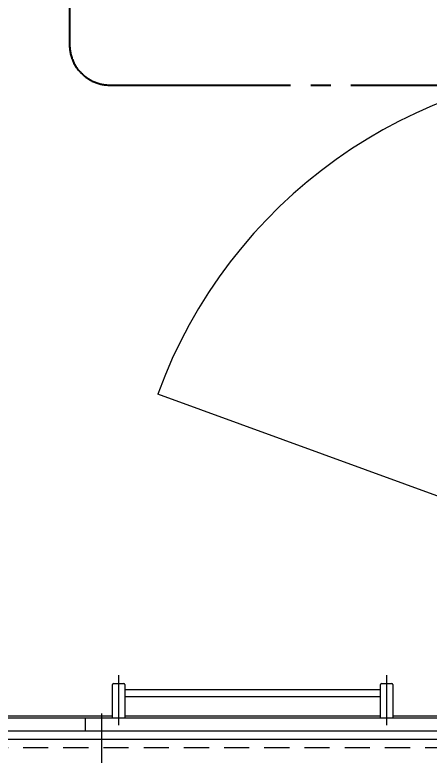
# Model space of a CAD drawing. Header units: millimetres. Extents: x 8300 to 125598, y -10383 to 40000.
# Drawn here: x 42980 to 43600, y 17746 to 18852 of the extents above; entities that cross this region are included whole.
import ezdxf

# ---------------------------------------------------------------- set-up
doc = ezdxf.new("R2010")
doc.units = ezdxf.units.MM
doc.header["$LTSCALE"] = 300
doc.linetypes.add('CADEWA_LINE5', pattern=[1.2, 0.9, -0.1, 0.1, -0.1])
doc.linetypes.add('DASH-S', pattern=[0.2, 0.125, -0.075])
doc.layers.add('E配T_その他－１', color=7, linetype='CONTINUOUS')
doc.layers.add('K建0_壁', color=7, linetype='CONTINUOUS')

# ---------------------------------------------------------------- blocks, each defined once
blk = doc.blocks.new('ZGroup326', base_point=(43575.7, 19067.5))
at = {"layer": 'E配T_その他－１', "color": 1, "linetype": 'CADEWA_LINE5', "lineweight": 40}
for p, q in [((43061.8, 19388), (43061.8, 18807)), ((43121.8, 18747), (44089.7, 18747))]:
    blk.add_line(p, q, dxfattribs=at)
blk.add_arc((43121.8, 18807), 60, 180, 270, dxfattribs=at)

msp = doc.modelspace()

# ---------------------------------------------------------------- linework, layer by layer
at = {"layer": 'K建0_壁', "color": 250, "linetype": 'Continuous', "lineweight": -3}
for p, q in [((43890.7, 18032), (43193.4, 18285.8)), ((43135, 17866.4), (43135, 17791.8)), ((43535, 17866.4), (43535, 17791.8)), ((43125.8, 17803), (43125.8, 17852.7)), ((43127.3, 17854.2), (43142.7, 17854.2)), ((43144.2, 17852.7), (43144.2, 17844.5)), ((43525.8, 17844.5), (43144.2, 17844.5)), ((43525.8, 17844.5), (43525.8, 17852.7)), ((43525.8, 17834.5), (43525.8, 17844.5)), ((43527.3, 17854.2), (43542.7, 17854.2)), ((43544.2, 17852.7), (43544.2, 17803)), ((43144.2, 17834.5), (43525.8, 17834.5)), ((43525.8, 17803), (43525.8, 17834.5)), ((42285, 17803), (43085, 17803)), ((42293, 17806), (43125.8, 17806)), ((43085, 17803), (43085, 17783)), ((43085, 17803), (43885, 17803)), ((43144.2, 17806), (43525.8, 17806)), ((43544.2, 17806), (43877, 17806)), ((43905, 17783), (42265, 17783)), ((42253, 17771), (43917, 17771))]:
    msp.add_line(p, q, dxfattribs=at)
at = {"layer": 'K建0_壁', "color": 250, "linetype": 'CADEWA_LINE5', "lineweight": -3}
msp.add_line((43110, 16848.2), (43110, 17809.1), dxfattribs=at)
at = {"layer": 'K建0_壁', "color": 250, "linetype": 'DASH-S', "lineweight": -3}
msp.add_lwpolyline([(43930, 19848), (43930, 17758), (42195, 17758), (42195, 19848)], close=True, dxfattribs=at)
at = {"layer": 'K建0_壁', "color": 250, "linetype": 'Continuous', "lineweight": -3}
msp.add_lwpolyline([(43144.2, 17844.5), (43144.2, 17834.5), (43144.2, 17803)], dxfattribs=at)
for centre, radius, start, end in [((43890.7, 18032), 742, 91, 160), ((43127.3, 17852.7), 1.5, 90, 180), ((43142.7, 17852.7), 1.5, 0, 90), ((43527.3, 17852.7), 1.5, 90, 180), ((43542.7, 17852.7), 1.5, 0, 90)]:
    msp.add_arc(centre, radius, start, end, dxfattribs=at)

# ---------------------------------------------------------------- block references
at = {"layer": 'E配T_その他－１', "linetype": 'Continuous', "lineweight": -3}
msp.add_blockref('ZGroup326', (43575.7, 19067.5), dxfattribs=at)

doc.saveas('drawing.dxf')
